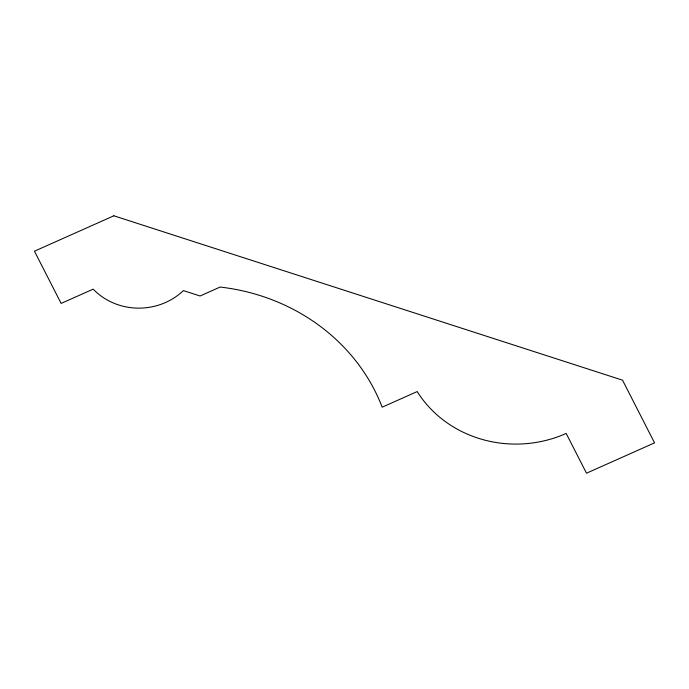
<?xml version="1.0" encoding="UTF-8"?>
<svg xmlns="http://www.w3.org/2000/svg" width="689" height="689" viewBox="0 0 689 689"><rect width="100%" height="100%" fill="white"/><g stroke="black" fill="none" stroke-linecap="round" stroke-linejoin="round"><path stroke-width="1.03" d="M113.849 215.795L34.45 251.192L61.132 303.427L93.213 289.122A61.442 56.842 -4.1 0 0 183.386 290.603L200.068 295.994L220.118 287.055A200.387 185.401 -4.1 0 1 382.188 407.182L417.215 391.567A115.27 106.649 -4.1 0 0 566.177 433.433L586.494 473.205L654.55 442.863L622.537 380.182L113.849 215.795"/></g></svg>
